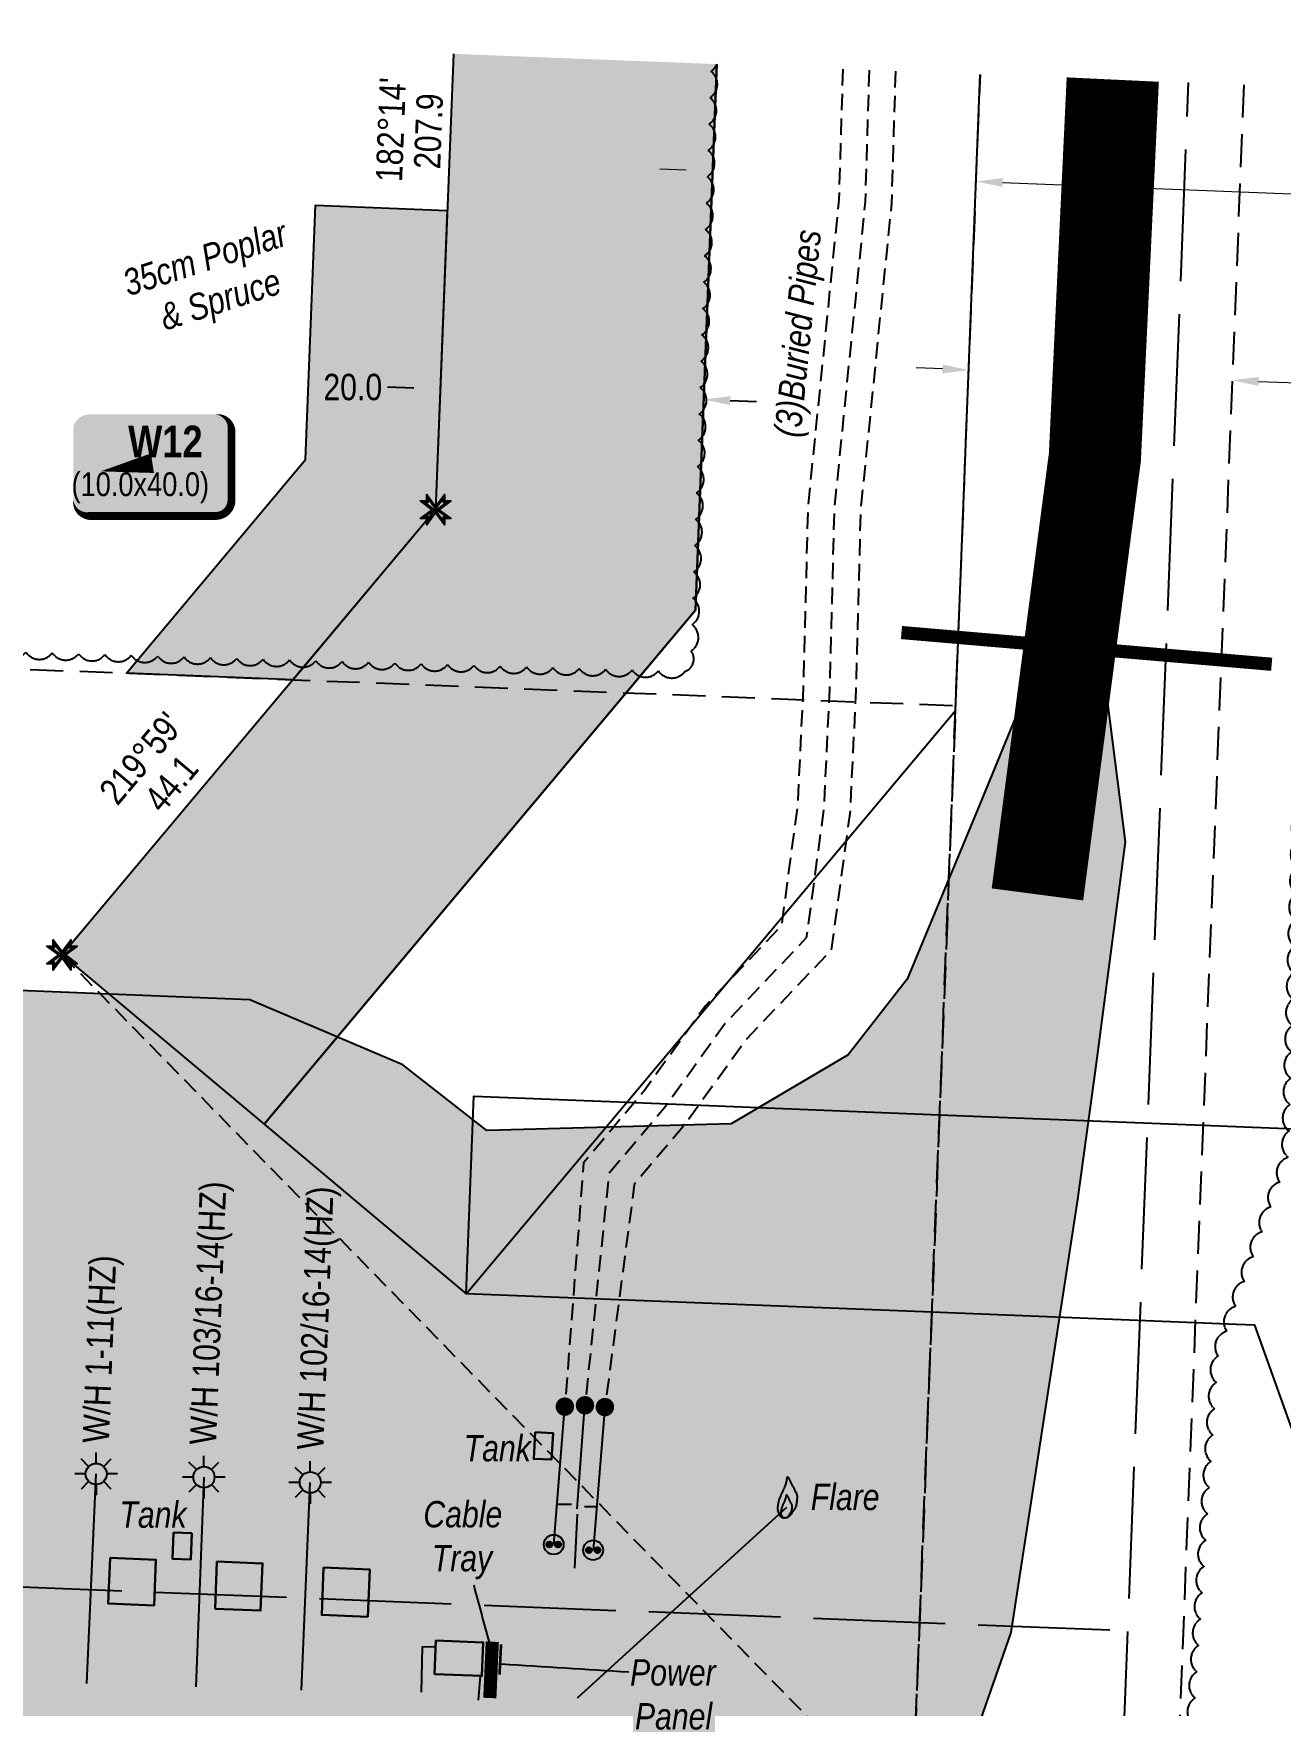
# Model space of a CAD drawing. Extents: x 325071 to 332576, y 6141995 to 6143910.
# Drawn here: x 325552 to 326025, y 6143214 to 6143848 of the extents above; entities that cross this region are included whole.
import ezdxf
from ezdxf.enums import TextEntityAlignment as Align

# ---------------------------------------------------------------- set-up
doc = ezdxf.new("R2010")
doc.units = 0
doc.header["$LTSCALE"] = 5
doc.header["$PDSIZE"] = 0.5
for name, pattern in [('0', [1, 1, 0]), ('foc-ACCESSROAD', [3.75, 2.5, -1.25]), ('foc-TIELINE', [1.875, 1.25, -0.625]), ('foc-UNSURVEYED', [12.5, 10, -2.5]), ('UG_PIPE', [1.875, 1.25, -0.625])]:
    doc.linetypes.add(name, pattern=pattern)
doc.layers.get('Defpoints').update_dxf_attribs({"color": 9})
for name, color, linetype in [('AS-CABLE', 224, 'foc-CABLE'), ('AS-PIPE-UG', 44, 'UG_PIPE'), ('AS-PIPE-UG-T', 44, 'Continuous'), ('AS-ROADS', 254, 'Continuous'), ('AS-SYMBOL', 7, 'Continuous'), ('AS-TELEPHONE-T', 224, 'Continuous'), ('C-AR', 13, 'foc-ACCESSROAD'), ('C-RW', 13, 'Continuous'), ('C-WS', 13, 'foc-ACCESSROAD'), ('C-WS-S', 8, 'Continuous'), ('L-BD1', 253, 'Continuous'), ('L-MON', 1, 'Continuous'), ('L-TIE', 7, 'foc-TIELINE'), ('L-USEC', 7, 'foc-UNSURVEYED'), ('P-PROPOSED', 10, 'Continuous'), ('P-PROPOSED-H', 21, 'Continuous'), ('P-TEMP-BLOCKS', 250, 'Continuous'), ('P-TEMP-H', 41, 'Continuous'), ('P-TEMP_WORKSPACE', 46, 'Continuous'), ('P-TXT', 4, 'Continuous'), ('T-BUSH', 110, '0')]:
    doc.layers.add(name, color=color, linetype=linetype)
for name, color, linetype, lineweight in [('AS-GENERAL', 48, 'Continuous', 18), ('C-AR-T', 13, 'Continuous', 9), ('C-RW-T', 13, 'Continuous', 9), ('C-WS-T', 13, 'Continuous', 9), ('T-TEXT', 48, 'Continuous', 18)]:
    doc.layers.add(name, color=color, linetype=linetype, lineweight=lineweight)
for name, color, linetype, true_color in [('AS-PIPE-AG', 7, 'Continuous', 0x7d00fa), ('AS-STRUCTURE-H', 7, 'Continuous', 0xa8a8a8), ('AS-STRUCTURE-T', 7, 'Continuous', 0x454545)]:
    doc.layers.add(name, color=color, linetype=linetype, true_color=true_color)
doc.layers.add('AS-STRUCTURE', color=7, linetype='Continuous', lineweight=30, true_color=0x595959)
doc.styles.add('80', font='ARIALN.TTF', dxfattribs={"height": 10})
doc.styles.add('80CG', font='ARIALN.TTF', dxfattribs={"height": 10})
doc.styles.add('80L', font='ARIALN.TTF', dxfattribs={"height": 10})
doc.styles.add('80LS', font='ARIALNI.TTF', dxfattribs={"height": 10})
doc.styles.add('BOLD', font='ARIALNB.TTF')
doc.styles.add('foc-LtypeFont', font='ARIALN.TTF', dxfattribs={"height": 7.35})
doc.linetypes.add('foc-CABLE', pattern='A,2,-1,["C",foc-LtypeFont,S=0.2,R=0,X=-0.625,Y=-0.75],-1.24,8', length=12.24)
doc.dimstyles.new('Compass 5 000', dxfattribs={"dimscale": 5, "dimtxt": 9, "dimasz": 2, "dimexe": 0.2, "dimexo": 0.0625, "dimgap": 0.5, "dimtad": 0, "dimtih": 1, "dimtoh": 1, "dimzin": 0, "dimdsep": 46, "dimtxsty": '80CG', "dimcen": 0.1, "dimse1": 1, "dimse2": 1, "dimclrd": 256, "dimclrt": 256, "dimaunit": 1, "dimadec": 4, "dimazin": 0, "dimtfac": 0.06, "dimtofl": 0, "dimtmove": 0, "dimatfit": 1, "dimfxl": 0.2, "dimtolj": 1, "dimtzin": 0, "dimlwd": -1, "dimarcsym": 0})

# ---------------------------------------------------------------- blocks, each defined once
blk = doc.blocks.new('*D458')
at = {"layer": 'C-AR-T', "transparency": 16777216}
for p, q in [((325896.7, 6143720.73), (325886.7, 6143721.12)), ((326016.58, 6143716.02), (326151.66, 6143710.72))]:
    blk.add_line(p, q, dxfattribs=at)
for points in [[(325896.76, 6143722.4), (325896.63, 6143719.06), (325906.69, 6143720.34)], [(326016.65, 6143717.69), (326016.52, 6143714.36), (326006.59, 6143716.42)]]:
    blk.add_solid(points, dxfattribs=at)
at = {"layer": 'Defpoints', "color": 0, "transparency": 16777216}
for p in [(325906.84, 6143724.24), (326006.75, 6143720.32), (326006.59, 6143716.42)]:
    blk.add_point(p, dxfattribs=at)
at = {"layer": 'C-AR-T', "transparency": 16777216, "insert": (326185.99, 6143710.72), "char_height": 10, "attachment_point": 5, "style": '80CG'}
blk.add_mtext('\\A1;Tamarack\\P20.00 A/R\\PLOC 180495', dxfattribs=at)
blk = doc.blocks.new('*D459')
at = {"layer": 'Defpoints', "color": 0, "transparency": 16777216}
for p in [(325706.49, 6143719.09), (325806.4, 6143715.19), (325706.25, 6143713.04)]:
    blk.add_point(p, dxfattribs=at)
at = {"layer": 'P-TXT', "transparency": 16777216}
for p, q in [((325696.26, 6143713.43), (325686.27, 6143713.82)), ((325816.15, 6143708.75), (325826.14, 6143708.36))]:
    blk.add_line(p, q, dxfattribs=at)
for points in [[(325696.32, 6143715.1), (325696.19, 6143711.77), (325706.25, 6143713.04)], [(325816.22, 6143710.42), (325816.09, 6143707.09), (325806.16, 6143709.14)]]:
    blk.add_solid(points, dxfattribs=at)
at = {"layer": 'P-TXT', "transparency": 16777216, "insert": (325673.06, 6143713.82), "char_height": 10, "attachment_point": 5, "style": '80CG'}
blk.add_mtext('\\A1;20.0', dxfattribs=at)
blk = doc.blocks.new('RISER')
h = blk.add_hatch(color=255)
h.dxf.hatch_style = 1
edge = h.paths.add_edge_path()
edge.add_arc((0, 0), 0.7, 0, 360)
blk.add_hatch(color=13).paths.add_polyline_path([(0.58, -0.15), (-0.58, -0.15, 0.774597)])
at = {"color": 13}
blk.add_line((-0.58, -0.15), (0.58, -0.15), dxfattribs=at)
blk.add_circle((0, 0), 0.6, dxfattribs=at)
blk = doc.blocks.new('PIG')
h = blk.add_hatch(color=255)
h.dxf.hatch_style = 1
edge = h.paths.add_edge_path()
edge.add_arc((0, 0), 0.85, 0, 360)
at = {"layer": 'AS-SYMBOL'}
h = blk.add_hatch(color=13, dxfattribs=at)
h.dxf.hatch_style = 1
h.paths.add_polyline_path([(-0.1, 0, 1), (-0.55, 0, 1)])
h = blk.add_hatch(color=13, dxfattribs=at)
h.dxf.hatch_style = 1
h.paths.add_polyline_path([(0.1, 0, 1), (0.55, 0, 1)])
at = {"layer": 'AS-SYMBOL', "color": 13}
for centre, radius in [((0, 0), 0.75), ((-0.33, 0), 0.225), ((0.33, 0), 0.225)]:
    blk.add_circle(centre, radius, dxfattribs=at)
blk = doc.blocks.new('GAS')
h = blk.add_hatch(color=255)
h.dxf.hatch_style = 1
edge = h.paths.add_edge_path()
edge.add_arc((0, 0), 0.9, 0, 360)
for p, q in [((0, 0.81), (0, 1.62)), ((-0.81, 0), (-1.62, 0)), ((-0.57, 0.57), (-1.14, 1.14)), ((0.57, 0.57), (1.14, 1.14)), ((1.62, 0), (0.81, 0)), ((-0.57, -0.57), (-1.14, -1.14)), ((0, -0.81), (0, -1.62)), ((1.14, -1.14), (0.57, -0.57))]:
    blk.add_line(p, q)
blk.add_circle((0, 0), 0.8)
blk = doc.blocks.new('TEMP')
h = blk.add_hatch(color=255)
h.dxf.hatch_style = 1
h.paths.add_polyline_path([(0, 0.25), (-0.67, 1.15), (-0.67, 0.67), (-1.15, 0.67), (-0.25, 0), (-1.15, -0.67), (-0.67, -0.67), (-0.67, -1.15), (0, -0.25), (0.67, -1.15), (0.67, -0.67), (1.15, -0.67), (0.25, 0), (1.15, 0.67), (0.67, 0.67), (0.67, 1.15)])
h.paths.add_polyline_path([(0.57, 0.85), (0.57, 0.57), (0.85, 0.57), (0.08, 0), (0.85, -0.57), (0.57, -0.57), (0.57, -0.85), (0, -0.08), (-0.57, -0.85), (-0.57, -0.57), (-0.85, -0.57), (-0.08, 0), (-0.85, 0.57), (-0.57, 0.57), (-0.57, 0.85), (0, 0.08)], flags=16)
h = blk.add_hatch(color=1)
h.dxf.hatch_style = 1
h.paths.add_polyline_path([(0, 0.08), (-0.57, 0.85), (-0.57, 0.57), (-0.85, 0.57), (-0.08, 0), (-0.85, -0.57), (-0.57, -0.57), (-0.57, -0.85), (0, -0.08), (0.57, -0.85), (0.57, -0.57), (0.85, -0.57), (0.08, 0), (0.85, 0.57), (0.57, 0.57), (0.57, 0.85)])
at = {"color": 1}
for p, q in [((-0.08, 0), (0.08, 0)), ((0, 0.08), (0, -0.08))]:
    blk.add_line(p, q, dxfattribs=at)
at = {"color": 255, "flags": 128}
blk.add_lwpolyline([(-0.25, 0), (-1.15, 0.67), (-0.67, 0.67), (-0.67, 1.15), (0, 0.25), (0.67, 1.15), (0.67, 0.67), (1.15, 0.67), (0.25, 0), (1.15, -0.67), (0.67, -0.67), (0.67, -1.15), (0, -0.25), (-0.67, -1.15), (-0.67, -0.67), (-1.15, -0.67)], close=True, dxfattribs=at)
at = {"color": 1, "flags": 128}
blk.add_lwpolyline([(-0.08, 0), (-0.85, 0.57), (-0.57, 0.57), (-0.57, 0.85), (0, 0.08), (0.57, 0.85), (0.57, 0.57), (0.85, 0.57), (0.08, 0), (0.85, -0.57), (0.57, -0.57), (0.57, -0.85), (0, -0.08), (-0.57, -0.85), (-0.57, -0.57), (-0.85, -0.57)], close=True, dxfattribs=at)
blk = doc.blocks.new('*D461')
at = {"layer": 'C-RW-T', "transparency": 16777216}
for p, q in [((325799.55, 6143796.13), (325789.56, 6143796.52)), ((325919.44, 6143791.45), (326146.46, 6143782.59))]:
    blk.add_line(p, q, dxfattribs=at)
for points in [[(325799.61, 6143797.8), (325799.48, 6143794.47), (325809.54, 6143795.74)], [(325919.51, 6143793.12), (325919.38, 6143789.79), (325909.45, 6143791.84)]]:
    blk.add_solid(points, dxfattribs=at)
at = {"layer": 'Defpoints', "color": 0, "transparency": 16777216}
for p in [(325909.45, 6143791.84), (325808.9, 6143779.29), (325908.81, 6143775.39)]:
    blk.add_point(p, dxfattribs=at)
at = {"layer": 'C-RW-T', "transparency": 16777216, "insert": (326185.99, 6143782.59), "char_height": 10, "attachment_point": 5, "style": '80CG'}
blk.add_mtext('\\A1;Tamarack\\P20.00 P/L R/W\\PPLA 200790', dxfattribs=at)
blk = doc.blocks.new('FLARE')
h = blk.add_hatch(color=255)
h.dxf.hatch_style = 1
h.paths.add_polyline_path([(0.16, 2.41, 0.114147), (0.13, 2.43), (0.11, 2.44, 0.261551), (0.01, 2.42), (0, 2.41, 0.131268), (-0.03, 2.37), (-0.04, 2.35, 0.041497), (-0.05, 2.33), (-0.05, 2.29, 0.015174), (-0.05, 2.29), (-0.06, 2.24, 0.004376), (-0.06, 2.24), (-0.07, 2.18), (-0.08, 2.11), (-0.09, 2.05), (-0.1, 1.98), (-0.12, 1.91), (-0.14, 1.83), (-0.17, 1.76), (-0.19, 1.68), (-0.22, 1.61), (-0.26, 1.53), (-0.29, 1.46), (-0.32, 1.39), (-0.36, 1.32), (-0.39, 1.25, 0.000505), (-0.39, 1.25), (-0.43, 1.18, 0.002398), (-0.43, 1.18), (-0.46, 1.1, 0.004177), (-0.46, 1.1), (-0.5, 1.03, 0.005735), (-0.5, 1.03), (-0.53, 0.95, 0.006994), (-0.53, 0.95), (-0.56, 0.87, 0.00791), (-0.57, 0.87), (-0.6, 0.78, 0.008323), (-0.6, 0.78), (-0.63, 0.69, 0.008095), (-0.63, 0.68), (-0.66, 0.59, 0.008067), (-0.66, 0.59), (-0.68, 0.49, 0.008387), (-0.68, 0.49), (-0.7, 0.39, 0.009056), (-0.71, 0.38), (-0.72, 0.28, 0.010123), (-0.72, 0.28), (-0.74, 0.18, 0.011689), (-0.74, 0.18), (-0.75, 0.08, 0.013925), (-0.75, 0.08), (-0.75, -0.02, 0.016488), (-0.75, -0.02), (-0.75, -0.11, 0.017255), (-0.75, -0.12), (-0.74, -0.2, 0.01735), (-0.74, -0.2), (-0.73, -0.28, 0.017311), (-0.73, -0.29), (-0.71, -0.36, 0.01715), (-0.71, -0.36), (-0.69, -0.43, 0.016886), (-0.69, -0.44), (-0.66, -0.5, 0.016546), (-0.66, -0.5), (-0.63, -0.56, 0.016164), (-0.63, -0.56), (-0.6, -0.61, 0.016329), (-0.6, -0.62), (-0.57, -0.66, 0.018828), (-0.57, -0.67), (-0.54, -0.71, 0.022087), (-0.53, -0.71), (-0.5, -0.75, 0.025345), (-0.49, -0.76), (-0.46, -0.78, 0.028234), (-0.45, -0.79), (-0.42, -0.82, 0.030298), (-0.41, -0.82), (-0.37, -0.84, 0.031129), (-0.36, -0.85), (-0.32, -0.86, 0.030544), (-0.31, -0.87), (-0.27, -0.88, 0.028465), (-0.26, -0.88), (-0.22, -0.89, 0.025311), (-0.21, -0.89), (-0.16, -0.89, 0.02283), (-0.15, -0.89), (-0.11, -0.89, 0.021226), (-0.1, -0.89), (-0.05, -0.88, 0.020401), (-0.04, -0.88), (0, -0.87, 0.020299), (0.01, -0.87), (0.05, -0.85, 0.020911), (0.06, -0.85), (0.11, -0.83, 0.022277), (0.11, -0.83), (0.15, -0.81, 0.023712), (0.16, -0.8), (0.2, -0.78, 0.022408), (0.21, -0.78), (0.24, -0.75, 0.01993), (0.25, -0.74), (0.28, -0.72, 0.017146), (0.28, -0.71), (0.31, -0.68, 0.014211), (0.32, -0.68), (0.35, -0.64, 0.011221), (0.35, -0.64), (0.37, -0.61, 0.008212), (0.38, -0.61), (0.4, -0.57, 0.005172), (0.4, -0.57), (0.42, -0.54, 0.002523), (0.43, -0.54), (0.45, -0.5, 0.001671), (0.45, -0.5), (0.47, -0.47, 0.001229), (0.47, -0.47), (0.49, -0.44, 0.00075), (0.49, -0.44), (0.51, -0.41, 0.00026), (0.51, -0.41), (0.54, -0.37), (0.56, -0.34), (0.58, -0.3), (0.61, -0.27), (0.63, -0.23, 0.001311), (0.63, -0.23), (0.66, -0.19, 0.003726), (0.66, -0.19), (0.69, -0.15, 0.006065), (0.69, -0.14), (0.72, -0.1, 0.008452), (0.72, -0.1), (0.74, -0.05, 0.010991), (0.75, -0.05), (0.77, 0, 0.013767), (0.77, 0), (0.79, 0.05, 0.016839), (0.8, 0.05), (0.81, 0.1, 0.019104), (0.82, 0.11), (0.83, 0.15, 0.016987), (0.83, 0.16), (0.84, 0.21, 0.013636), (0.84, 0.21), (0.85, 0.26, 0.010244), (0.85, 0.27), (0.86, 0.31, 0.006846), (0.86, 0.32), (0.86, 0.37, 0.003419), (0.86, 0.37), (0.86, 0.41), (0.87, 0.46), (0.87, 0.5), (0.88, 0.54), (0.88, 0.59), (0.89, 0.63, 0.001278), (0.89, 0.63), (0.89, 0.67, 0.004735), (0.89, 0.67), (0.9, 0.71, 0.008354), (0.9, 0.72), (0.9, 0.76, 0.012059), (0.9, 0.76), (0.9, 0.8, 0.015712), (0.9, 0.81), (0.9, 0.85, 0.018457), (0.9, 0.85), (0.9, 0.89, 0.018102), (0.9, 0.9), (0.89, 0.94, 0.016533), (0.89, 0.95), (0.88, 0.99, 0.014576), (0.88, 0.99), (0.87, 1.03, 0.012435), (0.86, 1.04), (0.85, 1.08, 0.010283), (0.85, 1.09), (0.83, 1.13, 0.00824), (0.83, 1.13), (0.81, 1.18, 0.00638), (0.81, 1.18), (0.78, 1.23, 0.004735), (0.78, 1.23), (0.76, 1.29, 0.003388), (0.75, 1.29), (0.73, 1.34, 0.002345), (0.73, 1.34), (0.7, 1.4, 0.001492), (0.7, 1.4), (0.67, 1.46, 0.000746), (0.67, 1.46), (0.63, 1.51), (0.6, 1.57), (0.57, 1.62), (0.55, 1.68), (0.52, 1.73), (0.49, 1.78), (0.47, 1.83), (0.45, 1.87), (0.42, 1.92), (0.4, 1.97), (0.38, 2.02), (0.35, 2.08, 0.000332), (0.35, 2.08), (0.33, 2.13, 0.001849), (0.33, 2.13), (0.3, 2.19, 0.0038), (0.3, 2.19), (0.27, 2.24, 0.006473), (0.27, 2.24), (0.25, 2.29, 0.010865), (0.24, 2.3), (0.22, 2.34, 0.019524), (0.22, 2.34), (0.19, 2.38, 0.041077), (0.18, 2.39)])
at = {"color": 13, "flags": 128}
for points in [[(0.11, -0.72), (0.07, -0.74), (0.03, -0.76), (-0.02, -0.77), (-0.07, -0.78), (-0.11, -0.79), (-0.16, -0.79), (-0.2, -0.79), (-0.25, -0.78), (-0.29, -0.77), (-0.32, -0.76), (-0.36, -0.74), (-0.4, -0.71), (-0.43, -0.68), (-0.46, -0.65), (-0.49, -0.61), (-0.52, -0.56), (-0.54, -0.51), (-0.57, -0.46), (-0.59, -0.4), (-0.61, -0.33), (-0.63, -0.26), (-0.64, -0.19), (-0.65, -0.11), (-0.65, -0.02), (-0.65, 0.07), (-0.64, 0.17), (-0.63, 0.27), (-0.61, 0.36), (-0.58, 0.46), (-0.56, 0.56), (-0.53, 0.66), (-0.5, 0.75), (-0.47, 0.83), (-0.44, 0.91), (-0.41, 0.99), (-0.37, 1.06), (-0.34, 1.13), (-0.3, 1.2), (-0.27, 1.27), (-0.23, 1.34), (-0.2, 1.42), (-0.16, 1.49), (-0.13, 1.57), (-0.1, 1.65), (-0.07, 1.73), (-0.04, 1.8), (-0.02, 1.88), (0, 1.96), (0.01, 2.03), (0.02, 2.1), (0.03, 2.17), (0.04, 2.22), (0.05, 2.27), (0.05, 2.31), (0.06, 2.34), (0.08, 2.35), (0.09, 2.34), (0.11, 2.32), (0.13, 2.29), (0.16, 2.25), (0.18, 2.2), (0.21, 2.14), (0.24, 2.09), (0.26, 2.03), (0.29, 1.98), (0.31, 1.93), (0.33, 1.88), (0.36, 1.83), (0.38, 1.78), (0.41, 1.73), (0.43, 1.68), (0.46, 1.63), (0.49, 1.58), (0.52, 1.52), (0.55, 1.47), (0.58, 1.41), (0.61, 1.35), (0.64, 1.3), (0.67, 1.24), (0.69, 1.19), (0.72, 1.14), (0.74, 1.09), (0.75, 1.05), (0.77, 1), (0.78, 0.96), (0.79, 0.92), (0.8, 0.88), (0.8, 0.84), (0.8, 0.8), (0.8, 0.76), (0.8, 0.72), (0.79, 0.68), (0.79, 0.64), (0.78, 0.6), (0.78, 0.56), (0.77, 0.51), (0.77, 0.47), (0.76, 0.42), (0.76, 0.37), (0.76, 0.33), (0.75, 0.28), (0.74, 0.23), (0.73, 0.18), (0.72, 0.13), (0.7, 0.09), (0.68, 0.04), (0.66, 0), (0.63, -0.05), (0.61, -0.09), (0.58, -0.13), (0.55, -0.17), (0.53, -0.21), (0.5, -0.25), (0.48, -0.28), (0.45, -0.32), (0.43, -0.35), (0.41, -0.38), (0.39, -0.42), (0.37, -0.45), (0.34, -0.48), (0.32, -0.51), (0.3, -0.55), (0.27, -0.58), (0.24, -0.61), (0.21, -0.64), (0.18, -0.67), (0.15, -0.7)], [(0.02, -0.75), (-0.01, -0.76), (-0.03, -0.77), (-0.05, -0.78), (-0.08, -0.78), (-0.11, -0.79), (-0.13, -0.79), (-0.16, -0.79), (-0.18, -0.78), (-0.2, -0.78), (-0.23, -0.77), (-0.25, -0.76), (-0.26, -0.74), (-0.28, -0.73), (-0.3, -0.71), (-0.32, -0.69), (-0.33, -0.66), (-0.35, -0.63), (-0.36, -0.6), (-0.37, -0.57), (-0.39, -0.53), (-0.4, -0.49), (-0.4, -0.45), (-0.41, -0.41), (-0.41, -0.36), (-0.41, -0.31), (-0.4, -0.25), (-0.39, -0.2), (-0.38, -0.14), (-0.37, -0.09), (-0.36, -0.03), (-0.34, 0.02), (-0.32, 0.07), (-0.31, 0.12), (-0.29, 0.16), (-0.27, 0.21), (-0.25, 0.25), (-0.23, 0.29), (-0.21, 0.33), (-0.19, 0.37), (-0.17, 0.41), (-0.15, 0.45), (-0.14, 0.49), (-0.12, 0.53), (-0.1, 0.58), (-0.08, 0.62), (-0.07, 0.66), (-0.06, 0.71), (-0.05, 0.75), (-0.04, 0.79), (-0.03, 0.83), (-0.03, 0.87), (-0.02, 0.9), (-0.02, 0.93), (-0.01, 0.95), (-0.01, 0.96), (0, 0.97), (0.01, 0.96), (0.02, 0.95), (0.03, 0.94), (0.04, 0.91), (0.06, 0.88), (0.07, 0.86), (0.09, 0.82), (0.1, 0.79), (0.12, 0.76), (0.13, 0.74), (0.14, 0.71), (0.16, 0.68), (0.17, 0.65), (0.18, 0.63), (0.2, 0.6), (0.21, 0.57), (0.23, 0.54), (0.25, 0.51), (0.26, 0.47), (0.28, 0.44), (0.3, 0.41), (0.31, 0.38), (0.33, 0.35), (0.34, 0.32), (0.36, 0.29), (0.37, 0.27), (0.38, 0.24), (0.39, 0.22), (0.39, 0.19), (0.4, 0.17), (0.4, 0.15), (0.41, 0.13), (0.41, 0.1), (0.41, 0.08), (0.4, 0.06), (0.4, 0.04), (0.4, 0.01), (0.39, -0.01), (0.39, -0.03), (0.39, -0.06), (0.39, -0.08), (0.38, -0.11), (0.38, -0.14), (0.38, -0.16), (0.38, -0.19), (0.37, -0.22), (0.37, -0.24), (0.36, -0.27), (0.35, -0.3), (0.34, -0.32), (0.32, -0.35), (0.31, -0.37), (0.3, -0.4), (0.28, -0.42), (0.27, -0.44), (0.25, -0.46), (0.24, -0.48), (0.22, -0.5), (0.21, -0.52), (0.2, -0.54), (0.19, -0.56), (0.17, -0.58), (0.16, -0.6), (0.15, -0.61), (0.14, -0.63), (0.12, -0.65), (0.11, -0.67), (0.09, -0.69), (0.08, -0.7), (0.06, -0.72), (0.04, -0.74)]]:
    blk.add_lwpolyline(points, close=True, dxfattribs=at)
blk = doc.blocks.new('*U455')
at = {"true_color": 0xff8aff}
h = blk.add_hatch(color=211, dxfattribs=at)
edge = h.paths.add_edge_path()
edge.add_line((-24, -20), (24, -20))
edge.add_arc((24, -14), 6, 270, 360)
edge.add_line((30, -14), (30, 12.5))
edge.add_arc((24, 12.5), 6, 0, 90)
edge.add_line((24, 18.5), (-24, 18.5))
edge.add_arc((-24, 12.5), 6, 90, 180)
edge.add_line((-30, 12.5), (-30, -14))
edge.add_arc((-24, -14), 6, 180, 270)
at = {"color": 250, "flags": 128}
blk.add_lwpolyline([(-24, -20, 3, 3, 0), (24, -20, 3, 3, 0.414214), (30, -14, 3, 3, 0), (30, 12.5, 3, 0, 0.414214), (24, 18.5, 0, 0, 0), (-24, 18.5, 0, 0, 0.414214), (-30, 12.5, 0, 0, 0), (-30, -14, 0, 3, 0.414214)], format="xyseb", close=True, dxfattribs=at)
at = {"flags": 128}
blk.add_lwpolyline([(-19.64, -3.09, 0, 7.5, 0), (0, 0, 0, 0, 0)], format="xyseb", dxfattribs=at)
at = {"color": 250}
for tag, p, height, style in [('TEMP_AREA_W1_001', (-9.21, 2.24), 12, 'BOLD'), ('ENTER_TEXT_001', (-30.66, -12.47), 9, '80')]:
    blk.add_attdef(tag, p, '', height=height, dxfattribs=dict(at, style=style))

msp = doc.modelspace()

# ---------------------------------------------------------------- hatches: boundary and pattern name
at = {"layer": 'AS-ROADS'}
h = msp.add_hatch(color=256, dxfattribs=at)
h.dxf.hatch_style = 1
h.paths.add_polyline_path([(325966.144, 6143541.442), (325959.112, 6143596.189), (325954.259, 6143607.274), (325932.076, 6143607.447), (325910.884, 6143555.637), (325883.264, 6143489.262), (325860.934, 6143460.652), (325816.569, 6143434.487), (325723.839, 6143431.897), (325692.009, 6143456.782), (325633.979, 6143481.447), (325434.014, 6143489.622), (325328.979, 6143465.292), (325310.889, 6143430.842), (325291.494, 6143367.042), (325271.179, 6143271.902), (325267.509, 6143219.012), (325307.254, 6143139.017), (325391.074, 6143092.932), (325474.939, 6143074.627), (325583.134, 6143066.897), (325698.244, 6143068.387), (325801.659, 6143092.602), (325868.544, 6143132.582), (325899.629, 6143175.152), (325922.764, 6143241.497), (325948.009, 6143405.812), (325954.939, 6143456.452)])
at = {"layer": 'AS-STRUCTURE-H'}
h = msp.add_hatch(color=256, dxfattribs=at)
h.dxf.hatch_style = 1
h.paths.add_polyline_path([(325742.249, 6143317.467), (325749.064, 6143317.077), (325748.464, 6143307.147), (325741.664, 6143307.347)])
h = msp.add_hatch(color=256, dxfattribs=at)
h.dxf.hatch_style = 1
h.paths.add_polyline_path([(325612.019, 6143279.152), (325611.62, 6143269.167), (325604.724, 6143269.442), (325605.123, 6143279.428)])
h = msp.add_hatch(color=256, dxfattribs=at)
h.dxf.hatch_style = 1
h.paths.add_polyline_path([(325581.009, 6143269.792), (325580.318, 6143252.492), (325597.704, 6143251.797), (325598.396, 6143269.097)])
h = msp.add_hatch(color=256, dxfattribs=at)
h.dxf.hatch_style = 1
h.paths.add_polyline_path([(325621.554, 6143268.407), (325620.84, 6143250.538), (325638.114, 6143249.847), (325638.829, 6143267.717)])
h = msp.add_hatch(color=256, dxfattribs=at)
h.dxf.hatch_style = 1
h.paths.add_polyline_path([(325661.994, 6143266.142), (325661.277, 6143248.206), (325678.754, 6143247.507), (325679.471, 6143265.444)])
h = msp.add_hatch(color=256, dxfattribs=at)
h.dxf.hatch_style = 1
h.paths.add_polyline_path([(325704.084, 6143225.772), (325704.592, 6143238.474), (325722.514, 6143237.757), (325722.006, 6143225.056)])
at = {"layer": 'P-PROPOSED-H'}
h = msp.add_hatch(color=256, dxfattribs=at)
h.dxf.hatch_style = 1
h.paths.add_polyline_path([(325811.125, 6143836.341), (325711.217, 6143840.241), (325704.468, 6143667.367), (325562.829, 6143498.522), (325639.43, 6143434.263), (325803.044, 6143629.302)])
at = {"layer": 'P-TEMP-H'}
h = msp.add_hatch(color=256, dxfattribs=at)
h.dxf.hatch_style = 1
h.paths.add_polyline_path([(325708.894, 6143780.841), (325704.468, 6143667.367), (325650.392, 6143602.883), (325587.227, 6143605.363), (325655.18, 6143686.394), (325658.939, 6143782.79)])

# ---------------------------------------------------------------- linework, layer by layer
at = {"layer": 'AS-CABLE', "flags": 128}
for points, const_width in [([(325725.969, 6143238.042), (325725.034, 6143216.687)], 5), ([(325728.719, 6143225.587), (325729.299, 6143237.042)], 1)]:
    msp.add_lwpolyline(points, dxfattribs=dict(at, const_width=const_width))
at = {"layer": 'AS-GENERAL', "const_width": 4.999, "flags": 128}
msp.add_lwpolyline([(326021.559, 6143608.737), (325881.149, 6143620.767)], dxfattribs=at)
at = {"layer": 'AS-PIPE-AG', "flags": 128}
for points in [[(325749.254, 6143274.887), (325753.494, 6143327.192)], [(325758.204, 6143288.447), (325761.124, 6143327.697)], [(325768.684, 6143327.017), (325764.214, 6143272.757)], [(325572.159, 6143222.232), (325575.739, 6143301.657)], [(325616.619, 6143300.457), (325613.534, 6143220.932)], [(325653.574, 6143219.637), (325656.934, 6143298.462)], [(325750.664, 6143290.172), (325755.964, 6143290.202)], [(325837.549, 6143288.882), (325758.134, 6143216.637)], [(325760.884, 6143289.377), (325765.359, 6143289.307)], [(325757.294, 6143265.877), (325758.269, 6143286.442)], [(325699.164, 6143218.957), (325699.509, 6143236.107), (325703.889, 6143236.197)], [(325720.739, 6143215.907), (325721.554, 6143225.037)]]:
    msp.add_lwpolyline(points, dxfattribs=at)
at = {"layer": 'AS-PIPE-UG', "flags": 128}
for points in [[(325858.905, 6143834.476), (325857.401, 6143784.851), (325845.649, 6143668.205), (325843.857, 6143599.482), (325841.723, 6143554.873), (325835.584, 6143509.501), (325806.784, 6143479.192), (325783.757, 6143447.133), (325760.57, 6143419.672), (325753.494, 6143327.192)], [(325868.896, 6143834.086), (325867.384, 6143784.197), (325855.634, 6143667.572), (325853.849, 6143599.112), (325851.689, 6143553.962), (325845.059, 6143504.957), (325814.504, 6143472.802), (325814.504, 6143472.802), (325791.649, 6143440.982), (325770.199, 6143415.577), (325761.124, 6143327.697)], [(325878.888, 6143833.696), (325877.367, 6143783.544), (325865.62, 6143666.94), (325863.841, 6143598.743), (325861.655, 6143553.051), (325854.534, 6143500.413), (325822.225, 6143466.412), (325799.541, 6143434.831), (325779.828, 6143411.483), (325768.684, 6143327.017)]]:
    msp.add_lwpolyline(points, dxfattribs=at)
at = {"layer": 'AS-ROADS', "const_width": 34.995, "flags": 128}
msp.add_lwpolyline([(325932.719, 6143521.457), (325954.514, 6143687.342), (325961.29, 6143830.479)], dxfattribs=at)
at = {"layer": 'AS-ROADS', "flags": 128}
msp.add_lwpolyline([(325899.629, 6143175.152), (325922.764, 6143241.497), (325948.009, 6143405.812), (325954.939, 6143456.452), (325966.144, 6143541.442), (325959.112, 6143596.189), (325954.259, 6143607.274), (325932.076, 6143607.447), (325910.884, 6143555.637), (325883.264, 6143489.262), (325860.934, 6143460.652), (325816.569, 6143434.487), (325723.839, 6143431.897), (325692.009, 6143456.782), (325633.979, 6143481.447), (325434.014, 6143489.622), (325328.979, 6143465.292), (325310.889, 6143430.842), (325291.494, 6143367.042), (325271.179, 6143271.902), (325267.509, 6143219.012), (325307.254, 6143139.017)], dxfattribs=at)
at = {"layer": 'AS-STRUCTURE', "flags": 128}
for points in [[(325742.249, 6143317.467), (325749.064, 6143317.077), (325748.464, 6143307.147), (325741.664, 6143307.347)], [(325612.019, 6143279.152), (325611.62, 6143269.167), (325604.724, 6143269.442), (325605.123, 6143279.428)], [(325581.009, 6143269.792), (325580.318, 6143252.492), (325597.704, 6143251.797), (325598.396, 6143269.097)], [(325621.554, 6143268.407), (325620.84, 6143250.538), (325638.114, 6143249.847), (325638.829, 6143267.717)], [(325661.994, 6143266.142), (325661.277, 6143248.206), (325678.754, 6143247.507), (325679.471, 6143265.444)], [(325704.084, 6143225.772), (325704.592, 6143238.474), (325722.514, 6143237.757), (325722.006, 6143225.056)]]:
    msp.add_lwpolyline(points, close=True, dxfattribs=at)
at = {"layer": 'C-AR', "flags": 128}
msp.add_lwpolyline([(326010.994, 6143828.539), (325988.948, 6143267.06), (325983.029, 6143116.32), (325981.895, 6143087.434), (325881.991, 6143091.333), (325883.127, 6143120.285), (325889.046, 6143271.024), (325901.62, 6143591.237), (325911.091, 6143832.439)], dxfattribs=at)
at = {"layer": 'C-RW', "flags": 128}
for points in [[(325811.125, 6143836.341), (325803.044, 6143629.302), (325639.43, 6143434.263), (325716.032, 6143370.003), (325901.62, 6143591.237), (325911.036, 6143832.441)], [(326165.154, 6142939.256), (326144.946, 6142995.68), (326103.449, 6143111.543), (326015.15, 6143358.093), (326008.183, 6143358.373), (325992.527, 6143358.997), (325892.626, 6143362.972), (325716.032, 6143370.003), (325719.016, 6143444.935), (325776.95, 6143442.625), (325895.568, 6143437.905), (325995.469, 6143433.927), (326011.118, 6143433.303), (326068.689, 6143431.012), (326184.249, 6143108.349), (326235.753, 6142964.54)]]:
    msp.add_lwpolyline(points, dxfattribs=at)
at = {"layer": 'C-WS', "flags": 128}
msp.add_lwpolyline([(325882.061, 6143093.111), (325743.855, 6142998.869), (325163.872, 6143021.643), (325168.927, 6143150.418), (325174.847, 6143301.157), (325186.254, 6143591.655), (325260.444, 6143618.195), (325901.69, 6143593.015), (325889.115, 6143272.801), (325883.197, 6143122.062), (325882.061, 6143093.111)], close=True, dxfattribs=at)
at = {"layer": 'L-TIE', "flags": 128}
msp.add_lwpolyline([(325961.093, 6143091.473), (325562.829, 6143498.522)], dxfattribs=at)
at = {"layer": 'L-USEC', "flags": 128}
for points in [[(325965.028, 6143191.98), (325989.992, 6143829.359)], [(325098.334, 6143276.757), (325966.996, 6143242.213)]]:
    msp.add_lwpolyline(points, dxfattribs=at)
at = {"layer": 'P-PROPOSED', "flags": 128}
msp.add_lwpolyline([(325711.217, 6143840.241), (325704.468, 6143667.367), (325562.829, 6143498.522), (325639.43, 6143434.263), (325803.044, 6143629.302), (325811.125, 6143836.341)], dxfattribs=at)
at = {"layer": 'P-TEMP_WORKSPACE', "flags": 128}
msp.add_lwpolyline([(325708.894, 6143780.841), (325704.468, 6143667.367), (325650.392, 6143602.883), (325587.227, 6143605.363), (325655.18, 6143686.394), (325658.939, 6143782.79)], close=True, dxfattribs=at)
at = {"layer": 'T-BUSH', "flags": 128}
for points in [[(325147.404, 6142955.315, 0.1880463), (325144.325, 6142958.5, 0.5205671), (325145.286, 6142968.452, 0.5205671), (325146.246, 6142978.404, 0.5205671), (325147.207, 6142988.356, 0.5205671), (325148.126, 6142998.312, 0.5205671), (325148.617, 6143008.298, 0.5205671), (325149.108, 6143018.285, 0.5205671), (325149.599, 6143028.271, 0.5205671), (325150.09, 6143038.257, 0.5205671), (325150.581, 6143048.244, 0.5205671), (325151.073, 6143058.23, 0.5205671), (325151.564, 6143068.217, 0.5205671), (325152.055, 6143078.203, 0.5205671), (325152.546, 6143088.189, 0.5205671), (325153.037, 6143098.176, 0.5205671), (325153.528, 6143108.162, 0.5205671), (325154.019, 6143118.149, 0.5205671), (325154.511, 6143128.135, 0.5205671), (325155.002, 6143138.122, 0.5205671), (325155.493, 6143148.108, 0.5205671), (325155.984, 6143158.094, 0.5205671), (325156.475, 6143168.081, 0.5205671), (325156.966, 6143178.067, 0.5205671), (325157.458, 6143188.054, 0.5205671), (325157.949, 6143198.04, 0.5205671), (325158.44, 6143208.026, 0.5205671), (325158.931, 6143218.013, 0.5205671), (325159.422, 6143227.999, 0.5205671), (325159.913, 6143237.986, 0.5205671), (325160.405, 6143247.972, 0.5205671), (325160.896, 6143257.959, 0.5205671), (325161.387, 6143267.945, 0.5205671), (325161.878, 6143277.931, 0.5205671), (325162.369, 6143287.918, 0.5205671), (325162.86, 6143297.904, 0.5205671), (325163.352, 6143307.891, 0.5205671), (325163.843, 6143317.877, 0.5205671), (325164.334, 6143327.863, 0.5205671), (325164.825, 6143337.85, 0.5205671), (325165.316, 6143347.836, 0.5205671), (325165.807, 6143357.823, 0.5205671), (325166.299, 6143367.809, 0.5205671), (325166.79, 6143377.796, 0.5205671), (325167.281, 6143387.782, 0.5205671), (325167.772, 6143397.768, 0.5205671), (325168.263, 6143407.755, 0.5205671), (325168.754, 6143417.741, 0.5205671), (325169.245, 6143427.728, 0.5205671), (325169.737, 6143437.714, 0.5205671), (325170.228, 6143447.7, 0.5205671), (325170.719, 6143457.687, 0.5205671), (325171.21, 6143467.673, 0.5205671), (325171.701, 6143477.66, 0.5205671), (325172.192, 6143487.646, 0.5205671), (325172.684, 6143497.633, 0.5205671), (325173.175, 6143507.619, 0.5205671), (325173.666, 6143517.605, 0.5205671), (325174.157, 6143527.592, 0.5205671), (325174.648, 6143537.578, 0.5205671), (325175.139, 6143547.565, 0.5205671), (325175.631, 6143557.551, 0.5205671), (325176.122, 6143567.537, 0.5205671), (325176.613, 6143577.524, 0.5205671), (325177.104, 6143587.51, 0.5205671), (325180.87, 6143595.477, 0.5205671), (325189.574, 6143600.396, 0.5205671), (325198.279, 6143605.315, 0.5205671), (325206.983, 6143610.235, 0.5205671), (325215.56, 6143615.333, 0.5205671), (325223.022, 6143621.988, 0.5205671), (325230.484, 6143628.643, 0.5205671), (325237.946, 6143635.298, 0.5205671), (325245.408, 6143641.953, 0.5205671), (325252.87, 6143648.608, 0.5205671), (325260.332, 6143655.263, 0.5205671), (325267.794, 6143661.918, 0.5205671), (325275.256, 6143668.573, 0.5205671), (325282.718, 6143675.228, 0.5205671), (325290.137, 6143674.303, 0.5205671), (325297.524, 6143667.565, 0.5205671), (325304.911, 6143660.827, 0.5205671), (325312.297, 6143654.089, 0.5205671), (325319.684, 6143647.35, 0.5205671), (325327.071, 6143640.612, 0.5205671), (325334.458, 6143633.874, 0.5205671), (325342.131, 6143627.471, 0.5205671), (325349.952, 6143621.242, 0.5205671), (325359.207, 6143618.927, 0.5205671), (325369.201, 6143618.633, 0.5205671), (325379.195, 6143618.338, 0.5205671), (325389.189, 6143618.044, 0.5205671), (325399.183, 6143617.75, 0.5205671), (325409.177, 6143617.455, 0.5205671), (325419.171, 6143617.161, 0.5205671), (325429.166, 6143616.867, 0.5205671), (325439.16, 6143616.573, 0.5205671), (325449.154, 6143616.278, 0.5205671), (325459.148, 6143615.984, 0.5205671), (325469.142, 6143615.69, 0.5205671), (325479.136, 6143615.395, 0.5205671), (325489.131, 6143615.101, 0.5205671), (325499.125, 6143614.807, 0.5205671), (325509.119, 6143614.512, 0.5205671), (325519.113, 6143614.218, 0.5205671), (325529.107, 6143613.924, 0.5205671), (325539.101, 6143613.629, 0.5205671), (325549.096, 6143613.335, 0.5205671), (325559.09, 6143613.041, 0.5205671), (325569.084, 6143612.746, 0.5205671), (325579.078, 6143612.452, 0.5205671), (325589.072, 6143612.158, 0.5205671), (325599.066, 6143611.863, 0.5205671), (325609.06, 6143611.569, 0.5205671), (325619.055, 6143611.275, 0.5205671), (325629.049, 6143610.98, 0.5205671), (325639.043, 6143610.686, 0.5205671), (325649.037, 6143610.392, 0.5205671), (325659.031, 6143610.097, 0.5205671), (325669.025, 6143609.803, 0.5205671), (325679.02, 6143609.509, 0.5205671), (325689.014, 6143609.214, 0.5205671), (325699.008, 6143608.92, 0.5205671), (325709.002, 6143608.626, 0.5205671), (325718.996, 6143608.331, 0.5205671), (325728.99, 6143608.037, 0.5205671), (325738.984, 6143607.743, 0.5205671), (325748.979, 6143607.449, 0.5205671), (325758.973, 6143607.154, 0.5205671), (325768.967, 6143606.86, 0.5205671), (325778.961, 6143606.566, 0.5205671), (325788.955, 6143606.271, 0.5205671), (325798.949, 6143605.977, 0.5205671), (325801.372, 6143613.752, 0.5205671), (325801.714, 6143623.745, 0.5205671), (325802.056, 6143633.738, 0.5205671), (325802.398, 6143643.73, 0.5205671), (325802.74, 6143653.723, 0.5205671), (325803.082, 6143663.716, 0.5205671), (325803.424, 6143673.708, 0.5205671), (325803.766, 6143683.701, 0.5205671), (325804.108, 6143693.693, 0.5205671), (325804.45, 6143703.686, 0.5205671), (325804.792, 6143713.679, 0.5205671), (325805.134, 6143723.671, 0.5205671), (325805.476, 6143733.664, 0.5205671), (325805.818, 6143743.657, 0.5205671), (325806.16, 6143753.649, 0.5205671), (325806.502, 6143763.642, 0.5205671), (325806.844, 6143773.635, 0.5205671), (325807.186, 6143783.627, 0.5205671), (325807.528, 6143793.62, 0.5205671), (325807.87, 6143803.612, 0.5205671), (325808.213, 6143813.605, 0.5205671), (325808.555, 6143823.598, 0.5205671), (325808.897, 6143833.59, 0.1500149), (325811.194, 6143836.338)], [(326037.635, 6143827.499, 0.2848157), (326039.989, 6143821.514, 0.5205671), (326039.686, 6143811.52, 0.5205671), (326039.382, 6143801.526, 0.5205671), (326039.079, 6143791.532, 0.5205671), (326038.776, 6143781.538, 0.5205671), (326038.472, 6143771.544, 0.5205671), (326038.169, 6143761.55, 0.5205671), (326037.866, 6143751.556, 0.5205671), (326037.562, 6143741.563, 0.5205671), (326037.259, 6143731.569, 0.5205671), (326036.956, 6143721.575, 0.5205671), (326036.652, 6143711.581, 0.5205671), (326036.349, 6143701.587, 0.5205671), (326036.046, 6143691.593, 0.5205671), (326035.742, 6143681.599, 0.5205671), (326035.439, 6143671.605, 0.5205671), (326035.136, 6143661.612, 0.5205671), (326034.832, 6143651.618, 0.5205671), (326034.529, 6143641.624, 0.5205671), (326034.226, 6143631.63, 0.5205671), (326033.922, 6143621.636, 0.5205671), (326033.619, 6143611.642, 0.5205671), (326033.316, 6143601.648, 0.5205671), (326033.012, 6143591.654, 0.5205671), (326032.709, 6143581.66, 0.5205671), (326032.406, 6143571.667, 0.5205671), (326032.102, 6143561.673, 0.5205671), (326031.799, 6143551.679, 0.5205671), (326031.496, 6143541.685, 0.5205671), (326031.192, 6143531.691, 0.5205671), (326030.889, 6143521.697, 0.5205671), (326030.586, 6143511.703, 0.5205671), (326030.282, 6143501.709, 0.5205671), (326029.979, 6143491.715, 0.5205671), (326029.676, 6143481.722, 0.5205671), (326029.372, 6143471.728, 0.5205671), (326029.069, 6143461.734, 0.5205671), (326028.766, 6143451.74, 0.5205671), (326028.462, 6143441.746, 0.5205671), (326028.159, 6143431.752, 0.5205671), (326027.856, 6143421.758, 0.5205671), (326024.596, 6143412.32, 0.5205671), (326021.249, 6143402.898, 0.5205671), (326017.903, 6143393.476, 0.5205671), (326014.557, 6143384.054, 0.5205671), (326011.21, 6143374.633, 0.5205671), (326007.864, 6143365.211, 0.5205671), (326004.518, 6143355.789, 0.5205671), (326001.245, 6143346.352, 0.5205671), (326000.573, 6143336.376, 0.5205671), (325999.901, 6143326.4, 0.5205671), (325999.229, 6143316.424, 0.5205671), (325998.557, 6143306.448, 0.5205671), (325997.885, 6143296.472, 0.5205671), (325997.213, 6143286.496, 0.5205671), (325996.541, 6143276.521, 0.5205671), (325995.869, 6143266.545, 0.5205671), (325995.197, 6143256.569, 0.5205671), (325994.525, 6143246.593, 0.5205671), (325993.852, 6143236.617, 0.5205671), (325993.18, 6143226.641, 0.5205671), (325992.508, 6143216.665, 0.5205671), (325991.836, 6143206.689, 0.5205671), (325991.164, 6143196.714, 0.5205671), (325990.492, 6143186.738, 0.5205671), (325989.82, 6143176.762, 0.5205671), (325989.148, 6143166.786, 0.5205671), (325988.476, 6143156.81, 0.5205671), (325987.804, 6143146.834, 0.5205671), (325987.132, 6143136.858, 0.5205671), (325986.459, 6143126.882, 0.5205671), (325985.787, 6143116.907, 0.5205671), (325985.115, 6143106.931, 0.5205671), (325978.229, 6143101.974, 0.5205671), (325968.618, 6143099.219, 0.5205671), (325959.006, 6143096.464, 0.5205671), (325949.395, 6143093.709, 0.5205671), (325939.783, 6143090.954, 0.5205671), (325930.172, 6143088.199, 0.5205671), (325920.561, 6143085.444, 0.5205671), (325910.949, 6143082.689, 0.5205671), (325901.338, 6143079.934, 0.5205671), (325891.726, 6143077.179, 0.5205671), (325882.299, 6143073.903, 0.5205671), (325873.086, 6143070.018, 0.5205671), (325863.873, 6143066.132, 0.5205671), (325854.661, 6143062.247, 0.5205671), (325845.448, 6143058.361, 0.5205671), (325836.235, 6143054.476, 0.5205671), (325827.051, 6143050.547, 0.5205671), (325819.847, 6143043.614, 0.5205671), (325812.643, 6143036.68, 0.5205671), (325805.439, 6143029.747, 0.5205671), (325798.235, 6143022.814, 0.5205671), (325791.031, 6143015.88, 0.5205671), (325783.827, 6143008.947, 0.5205671), (325774.438, 6143006.095, 0.5205671), (325764.673, 6143003.946, 0.5205671), (325754.909, 6143001.796, 0.5205671), (325745.144, 6142999.646, 0.5205671), (325735.379, 6142997.496, 0.5205671), (325725.615, 6142995.346, 0.5205671), (325715.85, 6142993.196, 0.5205671), (325706.085, 6142991.047, 0.5205671), (325696.321, 6142988.897, 0.5205671), (325686.556, 6142986.747, 0.5205671), (325676.792, 6142984.597, 0.5205671), (325667.027, 6142982.447, 0.5205671), (325657.262, 6142980.298, 0.5205671), (325647.377, 6142979.094, 0.5205671), (325637.385, 6142978.726, 0.5205671), (325627.394, 6142978.357, 0.5205671), (325617.402, 6142977.989, 0.5205671), (325607.41, 6142977.621, 0.5205671), (325597.419, 6142977.252, 0.5205671), (325587.427, 6142976.884, 0.5205671), (325577.435, 6142976.516, 0.5205671), (325567.443, 6142976.147, 0.5205671), (325557.452, 6142975.779, 0.5205671), (325547.46, 6142975.41, 0.5205671), (325537.468, 6142975.042, 0.5205671), (325527.831, 6142974.229, 0.5205671), (325525.231, 6142964.574, 0.5205671), (325522.631, 6142954.92, 0.5205671), (325520.031, 6142945.265, 0.2554595), (325516.158, 6142940.875, 0.2554595)]]:
    msp.add_lwpolyline(points, format="xyb", dxfattribs=at)

# ---------------------------------------------------------------- block references
at = {"layer": 'AS-SYMBOL', "xscale": 4.999244099999994, "yscale": 4.999244099999994, "zscale": 4.999244099999994}
for name, p in [('RISER', (325753.494, 6143327.192)), ('RISER', (325761.124, 6143327.697)), ('RISER', (325768.684, 6143327.017)), ('FLARE', (325837.574, 6143288.872)), ('PIG', (325749.254, 6143274.887)), ('PIG', (325764.214, 6143272.757))]:
    msp.add_blockref(name, p, dxfattribs=at)
at = {"layer": 'C-WS-S', "xscale": 4.999244099999994, "yscale": 4.999244099999994, "zscale": 4.999244099999994}
for p in [(325575.739, 6143301.657), (325616.619, 6143300.457), (325656.934, 6143298.462)]:
    msp.add_blockref('GAS', p, dxfattribs=at)
at = {"layer": 'L-MON', "xscale": 4.999244099999994, "yscale": 4.999244099999994, "zscale": 4.999244099999994}
for p in [(325704.468, 6143667.367), (325562.829, 6143498.522)]:
    msp.add_blockref('TEMP', p, dxfattribs=at)
at = {"layer": 'P-TEMP-BLOCKS', "xscale": 0.99984882, "yscale": 0.99984882, "zscale": 0.99984882}
msp.add_blockref('*U455', (325597.064, 6143684.988), dxfattribs=at).add_auto_attribs({'TEMP_AREA_W1_001': 'W12', 'ENTER_TEXT_001': '(10.0x40.0)'})

# ---------------------------------------------------------------- texts
at = {"layer": 'AS-PIPE-UG-T', "insert": (325832.404, 6143691.034), "char_height": 9.99849, "attachment_point": 1, "rotation": 84.246848, "style": '80L'}
msp.add_mtext_dynamic_manual_height_columns('\\pi4.4672;{\\fArial Narrow|b0|i1|c0|p34;(3)Buried Pipes}', width=86.87621, gutter_width=50, heights=[0], dxfattribs=at)
at = {"layer": 'AS-STRUCTURE-T', "char_height": 9.99849, "attachment_point": 1, "style": '80L'}
for insert in [(325714.359, 6143316.442), (325583.804, 6143291.246)]:
    msp.add_mtext_dynamic_manual_height_columns('\\pi0.76469;{\\fArial Narrow|b0|i1|c0|p34;Tank}', width=26.17776, gutter_width=50, heights=[0], dxfattribs=dict(at, insert=insert))
at = {"layer": 'AS-TELEPHONE-T', "char_height": 10, "attachment_point": 1, "style": '80L'}
for s, width, insert in [('\\pi0.56842;{\\fArial Narrow|b0|i1|c0|p34;Cable\\P\\pi3.7778;Tray}', 29.73847, (325699.263, 6143291.404)), ('\\pi0.32626;{\\fArial Narrow|b0|i1|c0|p34;Power\\P\\pi2.1646;Panel}', 33.55839, (325777.906, 6143231.421))]:
    msp.add_mtext_dynamic_manual_height_columns(s, width=width, gutter_width=50, heights=[0], dxfattribs=dict(at, insert=insert))
at = {"layer": 'C-WS-T', "char_height": 9.99849, "attachment_point": 1, "rotation": 87.751111, "style": '80L'}
for s, width, insert in [('W/H 103/16-14(HZ)', 99.34284, (325611.202, 6143312.958)), ('W/H 1-11(HZ)', 252.21537, (325570.562, 6143313.595))]:
    msp.add_mtext_dynamic_manual_height_columns(s, width=width, gutter_width=50, heights=[0], dxfattribs=dict(at, insert=insert))
at = {"layer": 'C-WS-T', "insert": (325651.868, 6143311.051), "char_height": 9.99849, "attachment_point": 1, "rotation": 87.751111, "style": '80L', "bg_fill": 1, "box_fill_scale": 1.1, "bg_fill_color": 254, "bg_fill_transparency": 0}
msp.add_mtext_dynamic_manual_height_columns('W/H 102/16-14(HZ)', width=99.34284, gutter_width=50, heights=[0], dxfattribs=at)
at = {"layer": 'L-BD1', "style": '80L'}
for s, rotation, p in [("182°14'", 87.7646, (325687.511, 6143811.459)), ('207.9', 87.7646, (325701.748, 6143810.903)), ("219°59'", 50.0076, (325592.711, 6143573.154)), ('44.1', 50.0076, (325604.201, 6143563.515))]:
    msp.add_text(s, height=9.9985, rotation=rotation, dxfattribs=at).set_placement(p, align=Align.MIDDLE)
at = {"layer": 'T-BUSH', "insert": (325584.157, 6143757.529), "char_height": 10, "width": 66.09328, "attachment_point": 1, "rotation": 17.840822, "style": '80LS'}
msp.add_mtext('\\pi0.70694;35cm Poplar \\P\\pi10.079;& Spruce', dxfattribs=at)
at = {"layer": 'T-TEXT', "insert": (325846.747, 6143297.941), "char_height": 9.99849, "attachment_point": 1, "style": '80L'}
msp.add_mtext_dynamic_manual_height_columns('{\\fArial Narrow|b0|i1|c0|p34;Flare}', width=25.91173, gutter_width=50, heights=[0], dxfattribs=at)

# ---------------------------------------------------------------- dimensions: what is measured, and where the dimension line sits
at = {"layer": 'C-AR-T'}
dim = msp.add_linear_dim(base=(326006.592, 6143716.415), p1=(325906.842, 6143724.244), p2=(326006.745, 6143720.321), angle=357.751453, text='Tamarack\\P20.00 A/R\\PLOC 180495', dimstyle='Compass 5 000', dxfattribs=at)
dim.commit()
dim.dimension.update_dxf_attribs({"geometry": '*D458', "text_midpoint": (326185.995, 6143710.719), "dimtype": 161})
at = {"layer": 'C-RW-T'}
dim = msp.add_linear_dim(base=(325909.451, 6143791.842), p1=(325808.899, 6143779.295), p2=(325908.809, 6143775.395), angle=357.764555, text='Tamarack\\P20.00 P/L R/W\\PPLA 200790', dimstyle='Compass 5 000', dxfattribs=at)
dim.commit()
dim.dimension.update_dxf_attribs({"geometry": '*D461', "text_midpoint": (326185.995, 6143782.591), "dimtype": 161})
at = {"layer": 'P-TXT'}
dim = msp.add_linear_dim(base=(325706.251, 6143713.042), p1=(325806.396, 6143715.195), p2=(325706.488, 6143719.095), angle=177.764555, text='20.0', dimstyle='Compass 5 000', dxfattribs=at)
dim.commit()
dim.dimension.update_dxf_attribs({"geometry": '*D459', "text_midpoint": (325673.061, 6143713.822), "dimtype": 161})

# ---------------------------------------------------------------- leaders
at = {"layer": 'AS-TELEPHONE-T', "path_type": 1}
for points in [[(325724.859, 6143237.808), (325719.035, 6143259.463)], [(325729.446, 6143229.63), (325777.748, 6143226.599)]]:
    msp.add_leader(points, dimstyle='Compass 5 000', override={"dimgap": 0.5, "dimtad": 0}, dxfattribs=at)

doc.saveas('drawing.dxf')
